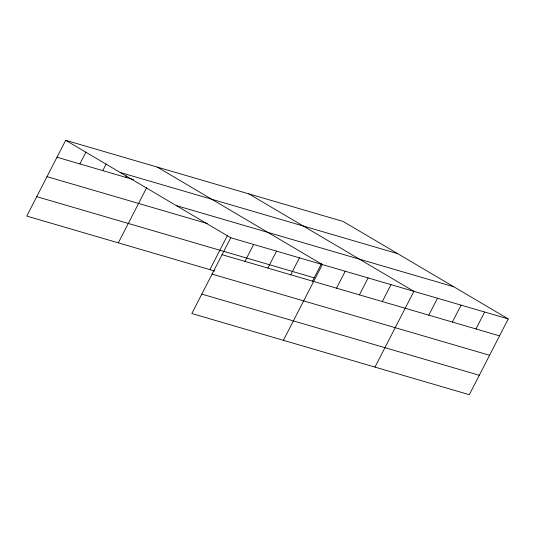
<?xml version="1.0" encoding="UTF-8"?>
<svg xmlns="http://www.w3.org/2000/svg" width="535" height="535" viewBox="0 0 535 535"><rect width="100%" height="100%" fill="white"/><g stroke="black" fill="none" stroke-linecap="round" stroke-linejoin="round"><path stroke-width="0.8" d="M508.25 318.927L230.766 237.761L191.824 313.53L469.309 394.696L508.25 318.927L343.176 221.47L65.691 140.304L26.75 216.073L214.609 271.024M79.882 163.931L85.934 152.154M102.773 170.625L106.177 163.998M125.665 177.319L126.427 175.848M118.322 242.857L146.71 187.611M209.887 269.64L227.482 235.407M244.956 261.388L253.657 244.462M267.854 268.082L276.548 251.156M290.746 274.776L299.446 257.85M312.366 281.417L321.448 263.742M283.396 340.32L322.337 264.544L157.263 167.087M336.528 288.171L345.229 271.245M359.42 294.865L368.12 277.939M382.311 301.559L391.011 284.633M374.968 367.104L413.903 291.328L248.828 193.871M428.789 315.155L437.49 298.229M452.376 322.057L461.076 305.131M475.963 328.958L484.663 312.025M120.168 172.464L397.652 253.63M56.991 157.23L133.563 179.626M176.289 205.6L453.774 286.767M47.013 176.65L207.259 223.523M36.728 196.659L314.212 277.819M222.065 254.693L499.55 335.853M212.087 274.107L489.572 355.273M201.802 294.116L479.286 375.276M65.691 140.304L230.766 237.761"/></g></svg>
